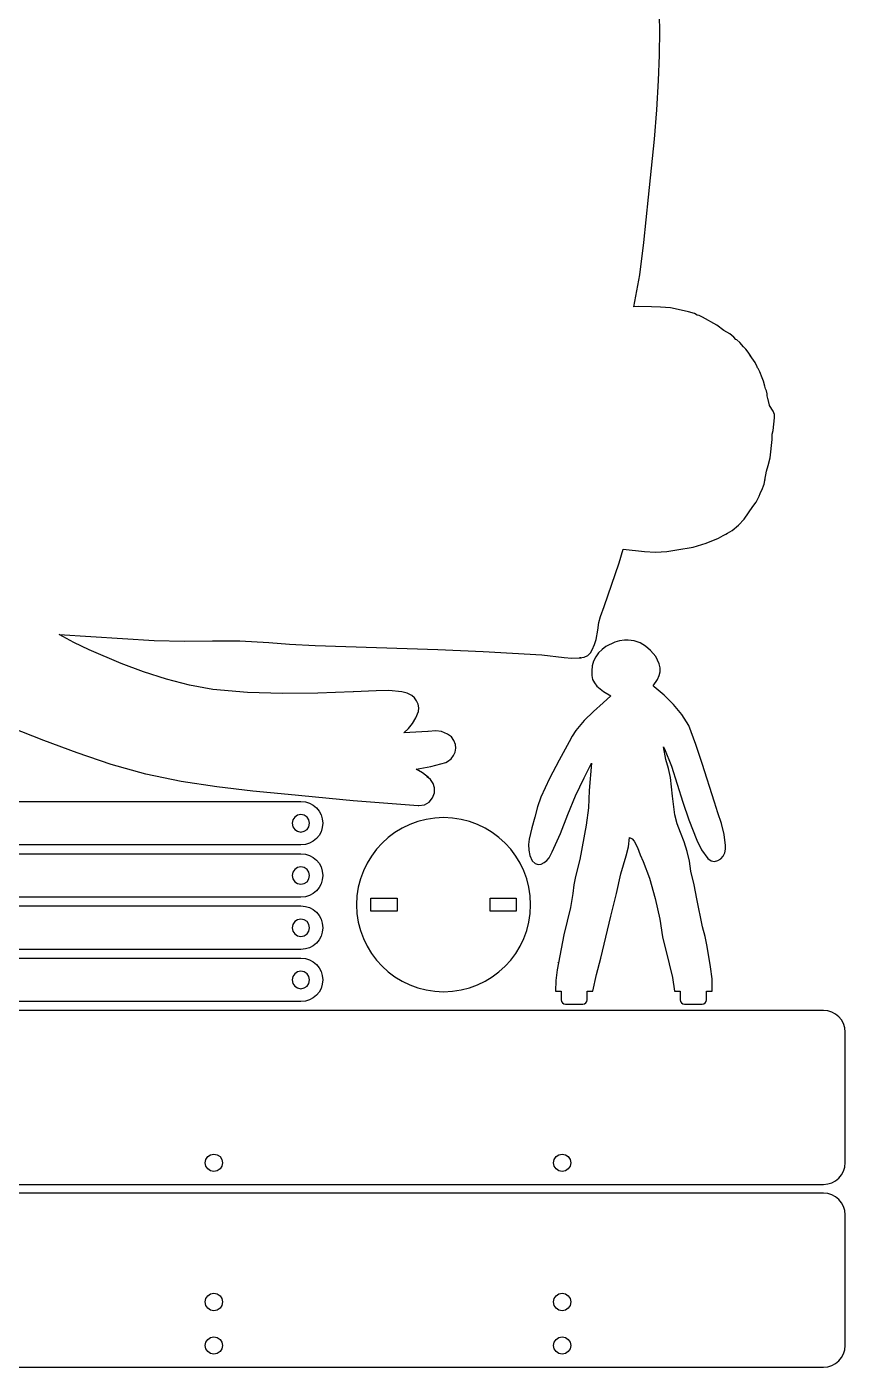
# Model space of a CAD drawing. Extents: x -2300 to 2026, y -6513 to 1502.
# Drawn here: x -1607.7 to -1419.7, y -3145.1 to -2837.1 of the extents above; entities that cross this region are included whole.
import ezdxf

# ---------------------------------------------------------------- set-up
doc = ezdxf.new("R2010")
doc.units = 0

msp = doc.modelspace()

# ---------------------------------------------------------------- linework, layer by layer
at = {"layer": 'Layer 1'}
for p, q in [((-1462.31065, -2837.800124), (-1462.408347, -2831.977046)), ((-1462.369579, -2843.622764), (-1462.31065, -2837.800124)), ((-1462.57977, -2849.4415), (-1462.369579, -2843.622764)), ((-1462.983234, -2856.175347), (-1462.57977, -2849.4415)), ((-1463.524371, -2862.889), (-1462.983234, -2856.175347)), ((-1464.87, -2876.26), (-1463.524371, -2862.889)), ((-1465.93, -2886.66), (-1464.87019, -2876.2704)), ((-1464.87019, -2876.2704), (-1464.87, -2876.26)), ((-1466.887493, -2894.097015), (-1465.930715, -2886.661925)), ((-1465.930715, -2886.661925), (-1465.93, -2886.66)), ((-1468.247635, -2901.463525), (-1466.887493, -2894.097015)), ((-1467.225285, -2901.400025), (-1468.247635, -2901.463525)), ((-1464.179875, -2901.476649), (-1467.225285, -2901.400025)), ((-1462.12468, -2901.495831), (-1464.179875, -2901.476649)), ((-1459.845205, -2901.689797), (-1462.12468, -2901.495831)), ((-1456.682665, -2902.357392), (-1459.845205, -2901.689797)), ((-1455.669999, -2902.566041), (-1456.682665, -2902.357392)), ((-1454.311415, -2903.022023), (-1455.669999, -2902.566041)), ((-1453.724084, -2903.348624), (-1454.311415, -2903.022023)), ((-1453.256281, -2903.47647), (-1453.724084, -2903.348624)), ((-1452.478959, -2903.847944), (-1453.256281, -2903.47647)), ((-1449.164569, -2905.698754), (-1452.478959, -2903.847944)), ((-1447.578679, -2906.905464), (-1449.164569, -2905.698754)), ((-1446.239889, -2907.656455), (-1447.578679, -2906.905464)), ((-1445.297761, -2908.424806), (-1446.239889, -2907.656455)), ((-1444.855279, -2908.934075), (-1445.297761, -2908.424806)), ((-1444.600569, -2909.053031), (-1444.855279, -2908.934075)), ((-1443.908074, -2909.671731), (-1444.600569, -2909.053031)), ((-1443.093372, -2910.661693), (-1443.908074, -2909.671731)), ((-1442.563022, -2911.195515), (-1443.093372, -2910.661693)), ((-1442.039149, -2911.887028), (-1442.563022, -2911.195515)), ((-1441.829748, -2912.134254), (-1442.039149, -2911.887028)), ((-1441.378183, -2912.801715), (-1441.829748, -2912.134254)), ((-1440.388899, -2914.232282), (-1441.563409, -2912.614312)), ((-1441.563409, -2912.614312), (-1441.378183, -2912.801715)), ((-1439.920609, -2915.224572), (-1440.388899, -2914.232282)), ((-1439.841128, -2915.471375), (-1439.920609, -2915.224572)), ((-1439.72918, -2915.596707), (-1439.841128, -2915.471375)), ((-1439.307179, -2916.374342), (-1439.72918, -2915.596707)), ((-1438.79264, -2917.803932), (-1439.307179, -2916.374342)), ((-1438.477427, -2918.549843), (-1438.79264, -2917.803932)), ((-1438.208781, -2919.719083), (-1438.477427, -2918.549843)), ((-1438.038475, -2920.321696), (-1438.208781, -2919.719083)), ((-1437.814913, -2920.745028), (-1438.038475, -2920.321696)), ((-1437.642204, -2921.455217), (-1437.814913, -2920.745028)), ((-1437.632499, -2921.937128), (-1437.642204, -2921.455217)), ((-1437.448053, -2922.554558), (-1437.632499, -2921.937128)), ((-1437.572507, -2922.296142), (-1437.57293, -2922.2972)), ((-1437.57293, -2922.2972), (-1437.563617, -2922.314133)), ((-1437.560865, -2922.326833), (-1437.572507, -2922.296142)), ((-1437.563617, -2922.314133), (-1437.560865, -2922.326833)), ((-1437.452075, -2922.625254), (-1437.448053, -2922.554558)), ((-1437.409721, -2922.734685), (-1437.452075, -2922.625254)), ((-1437.391941, -2922.803053), (-1437.409721, -2922.734685)), ((-1437.374373, -2922.876501), (-1437.391941, -2922.803053)), ((-1437.339151, -2923.029112), (-1437.374373, -2922.876501)), ((-1437.248325, -2923.438686), (-1437.339151, -2923.029112)), ((-1437.158537, -2923.847625), (-1437.248325, -2923.438686)), ((-1437.126279, -2923.997908), (-1437.158537, -2923.847625)), ((-1437.113367, -2924.065006), (-1437.126279, -2923.997908)), ((-1437.102572, -2924.121098), (-1437.113367, -2924.065006)), ((-1437.098974, -2924.142264), (-1437.102572, -2924.121098)), ((-1436.290135, -2925.440414), (-1437.098974, -2924.142264)), ((-1435.986429, -2926.179605), (-1436.290135, -2925.440414)), ((-1436.268693, -2929.869314), (-1435.942262, -2926.977534)), ((-1435.942262, -2926.977534), (-1435.986429, -2926.179605)), ((-1436.954173, -2936.184586), (-1436.494223, -2931.943856)), ((-1436.494223, -2931.943856), (-1436.453329, -2930.685286)), ((-1436.453329, -2930.685286), (-1436.268693, -2929.869314)), ((-1437.784221, -2939.192996), (-1437.379039, -2937.906835)), ((-1437.379039, -2937.906835), (-1436.954173, -2936.184586)), ((-1438.3365, -2942.214106), (-1438.166625, -2941.373634)), ((-1438.202854, -2941.313256), (-1437.784221, -2939.192996)), ((-1438.172524, -2941.242679), (-1438.202854, -2941.313256)), ((-1438.166625, -2941.373634), (-1438.172524, -2941.242679)), ((-1439.462648, -2944.95306), (-1439.222584, -2944.342113)), ((-1439.222584, -2944.342113), (-1439.220629, -2944.264722)), ((-1439.220629, -2944.264722), (-1438.88662, -2943.614696)), ((-1438.88662, -2943.614696), (-1438.3365, -2942.214106)), ((-1442.947334, -2950.222227), (-1440.896518, -2947.37283)), ((-1440.896518, -2947.37283), (-1440.197689, -2946.312252)), ((-1440.197689, -2946.312252), (-1439.462648, -2944.95306)), ((-1444.203046, -2951.588941), (-1442.947334, -2950.222227)), ((-1447.751385, -2954.018297), (-1447.162297, -2953.685135)), ((-1447.162297, -2953.685135), (-1446.735938, -2953.490191)), ((-1446.735938, -2953.490191), (-1445.687828, -2952.8535)), ((-1445.687828, -2952.8535), (-1444.203046, -2951.588941)), ((-1458.422295, -2957.303773), (-1454.668415, -2956.681898)), ((-1454.668415, -2956.681898), (-1451.684489, -2955.798774)), ((-1451.684489, -2955.798774), (-1448.847075, -2954.619428)), ((-1448.847075, -2954.619428), (-1447.751385, -2954.018297)), ((-1471.635368, -2960.27641), (-1470.723405, -2957.10396)), ((-1470.723405, -2957.10396), (-1465.804267, -2957.704748)), ((-1465.804267, -2957.704748), (-1463.272215, -2957.802468)), ((-1463.272215, -2957.802468), (-1460.690505, -2957.699588)), ((-1460.690505, -2957.699588), (-1458.422295, -2957.303773)), ((-1475.056273, -2970.28229), (-1471.639813, -2960.28911)), ((-1471.639813, -2960.28911), (-1471.635368, -2960.27641)), ((-1475.921479, -2972.63369), (-1475.056273, -2970.28229)), ((-1476.529129, -2975.733114), (-1476.27699, -2974.029785)), ((-1476.27699, -2974.029785), (-1475.924442, -2972.637924)), ((-1475.924442, -2972.637924), (-1475.921479, -2972.63369)), ((-1596.876095, -2978.608701), (-1600.279733, -2976.77769)), ((-1600.279733, -2976.77769), (-1578.441133, -2978.11415)), ((-1578.441133, -2978.11415), (-1578.418379, -2978.116267)), ((-1578.418379, -2978.116267), (-1571.455908, -2978.304227)), ((-1571.455908, -2978.304227), (-1565.03901, -2978.225011)), ((-1565.03901, -2978.225011), (-1558.732672, -2978.216517)), ((-1558.732672, -2978.216517), (-1552.101879, -2978.616645)), ((-1477.276524, -2979.071591), (-1476.919215, -2977.906479)), ((-1476.919215, -2977.906479), (-1476.529129, -2975.733114)), ((-1472.641148, -2978.476935), (-1474.659, -2979.498882)), ((-1471.539702, -2978.172234), (-1472.641148, -2978.476935)), ((-1470.429388, -2978.025292), (-1471.539702, -2978.172234)), ((-1469.6, -2978.02), (-1470.429388, -2978.025292)), ((-1469.599242, -2978.019794), (-1469.6, -2978.02)), ((-1468.17776, -2978.22011), (-1469.599242, -2978.019794)), ((-1466.824832, -2978.688267), (-1468.17776, -2978.22011)), ((-1593.351916, -2980.293645), (-1596.876095, -2978.608701)), ((-1586.044733, -2983.37955), (-1593.351916, -2980.293645)), ((-1552.101879, -2978.616645), (-1547.38572, -2978.986545)), ((-1547.38572, -2978.986545), (-1541.415968, -2979.289372)), ((-1541.415968, -2979.289372), (-1527.359579, -2979.765565)), ((-1527.359579, -2979.765565), (-1513.30021, -2980.179928)), ((-1513.30021, -2980.179928), (-1502.855279, -2980.635089)), ((-1502.855279, -2980.635089), (-1489.396179, -2981.426297)), ((-1489.396179, -2981.426297), (-1484.281329, -2982.069127)), ((-1479.634863, -2981.976546), (-1478.809792, -2981.549408)), ((-1478.809792, -2981.549408), (-1478.196292, -2980.938795)), ((-1478.196292, -2980.938795), (-1477.799439, -2980.256844)), ((-1477.799439, -2980.256844), (-1477.276524, -2979.071591)), ((-1476.353734, -2980.985745), (-1477.010231, -2981.884815)), ((-1475.560697, -2980.18794), (-1476.353734, -2980.985745)), ((-1474.659, -2979.498882), (-1475.560697, -2980.18794)), ((-1465.576371, -2979.422129), (-1466.824832, -2978.688267)), ((-1464.468292, -2980.419564), (-1465.576371, -2979.422129)), ((-1463.208074, -2981.797119), (-1464.468292, -2980.419564)), ((-1586.039442, -2983.381667), (-1586.044733, -2983.37955)), ((-1586.033515, -2983.383784), (-1586.039442, -2983.381667)), ((-1580.844882, -2985.333406), (-1586.033515, -2983.383784)), ((-1484.281329, -2982.069127), (-1482.48688, -2982.162975)), ((-1482.48688, -2982.162975), (-1480.666429, -2982.108074)), ((-1480.664, -2982.103), (-1480.718187, -2982.10935)), ((-1480.718187, -2982.10935), (-1480.362419, -2982.107233)), ((-1480.666429, -2982.108074), (-1479.634863, -2981.976546)), ((-1480.362419, -2982.107233), (-1480.664001, -2982.103)), ((-1480.664001, -2982.103), (-1480.664, -2982.103)), ((-1477.802078, -2983.956821), (-1477.881668, -2985.114795)), ((-1477.502305, -2982.877667), (-1477.802078, -2983.956821)), ((-1477.010231, -2981.884815), (-1477.502305, -2982.877667)), ((-1462.420155, -2983.484234), (-1463.208074, -2981.797119)), ((-1462.249049, -2984.388438), (-1462.420155, -2983.484234)), ((-1462.250905, -2985.303507), (-1462.249049, -2984.388438)), ((-1575.607302, -2987.044229), (-1580.844882, -2985.333406)), ((-1570.315254, -2988.423742), (-1575.607302, -2987.044229)), ((-1477.881668, -2985.114795), (-1477.922681, -2986.147583)), ((-1477.922681, -2986.147583), (-1477.71991, -2987.065408)), ((-1477.71991, -2987.065408), (-1477.312353, -2987.880603)), ((-1463.853852, -2988.557084), (-1462.846692, -2987.077534)), ((-1462.846692, -2987.077534), (-1462.444021, -2986.207264)), ((-1462.444021, -2986.207264), (-1462.250905, -2985.303507)), ((-1564.963215, -2989.379434), (-1570.315254, -2988.423742)), ((-1556.983062, -2990.045133), (-1564.963215, -2989.379434)), ((-1548.93314, -2990.27195), (-1556.983062, -2990.045133)), ((-1540.829181, -2990.198135), (-1548.93314, -2990.27195)), ((-1532.686915, -2989.961939), (-1540.829181, -2990.198135)), ((-1532.61698, -2989.959822), (-1532.686915, -2989.961939)), ((-1527.409259, -2989.681111), (-1532.61698, -2989.959822)), ((-1524.563706, -2989.640914), (-1527.409259, -2989.681111)), ((-1521.57198, -2989.922781), (-1524.563706, -2989.640914)), ((-1520.340073, -2990.195221), (-1521.57198, -2989.922781)), ((-1519.22733, -2990.79802), (-1520.340073, -2990.195221)), ((-1518.652531, -2991.313707), (-1519.22733, -2990.79802)), ((-1477.312353, -2987.880603), (-1476.739008, -2988.605503)), ((-1476.739008, -2988.605503), (-1475.250948, -2989.833755)), ((-1475.250948, -2989.833755), (-1473.567718, -2990.848835)), ((-1463.629565, -2988.763194), (-1463.853852, -2988.557084)), ((-1461.326832, -2990.715805), (-1463.629565, -2988.763194)), ((-1459.155785, -2992.821337), (-1461.326832, -2990.715805)), ((-1518.161086, -2991.964591), (-1518.652531, -2991.313707)), ((-1517.804058, -2992.733226), (-1518.161086, -2991.964591)), ((-1517.63251, -2993.60217), (-1517.804058, -2992.733226)), ((-1517.741751, -2994.465979), (-1517.63251, -2993.60217)), ((-1475.267878, -2992.461995), (-1477.517354, -2994.448054)), ((-1473.567718, -2990.848835), (-1475.267878, -2992.461995)), ((-1457.212708, -2995.126447), (-1459.155785, -2992.821337)), ((-1519.101326, -2997.167925), (-1518.32884, -2995.878139)), ((-1518.32884, -2995.878139), (-1517.741751, -2994.465979)), ((-1479.669808, -2996.543056), (-1481.57867, -2998.840462)), ((-1477.517354, -2994.448054), (-1479.669808, -2996.543056)), ((-1455.593885, -2997.677794), (-1457.212708, -2995.126447)), ((-1611.461448, -2998.051851), (-1603.870776, -3001.026405)), ((-1521.080041, -2999.378539), (-1520.028598, -2998.334878)), ((-1515.574141, -2999.037122), (-1521.080041, -2999.378539)), ((-1520.028598, -2998.334878), (-1519.101326, -2997.167925)), ((-1515.509795, -2999.035005), (-1515.574141, -2999.037122)), ((-1513.758792, -2998.910547), (-1515.509795, -2999.035005)), ((-1512.472872, -2999.064356), (-1513.758792, -2998.910547)), ((-1511.034455, -2999.628093), (-1512.472872, -2999.064356)), ((-1510.16796, -3000.275972), (-1511.034455, -2999.628093)), ((-1481.57867, -2998.840462), (-1482.39595, -3000.094274)), ((-1454.000162, -3002.02724), (-1455.593885, -2997.677794)), ((-1603.870776, -3001.026405), (-1596.187948, -3003.89182)), ((-1509.577556, -3001.098752), (-1510.16796, -3000.275972)), ((-1509.249164, -3002.003445), (-1509.577556, -3001.098752)), ((-1509.303928, -3003.76092), (-1509.168705, -3002.897063)), ((-1509.168705, -3002.897063), (-1509.249164, -3002.003445)), ((-1483.097368, -3001.433735), (-1485.401214, -3005.599737)), ((-1482.39595, -3000.094274), (-1483.097368, -3001.433735)), ((-1460.926906, -3005.44383), (-1461.470016, -3002.5604)), ((-1461.470016, -3002.5604), (-1461.225065, -3003.014954)), ((-1461.225065, -3003.014954), (-1459.621911, -3007.017173)), ((-1452.538099, -3006.426774), (-1454.000162, -3002.02724)), ((-1596.187948, -3003.89182), (-1588.374395, -3006.517526)), ((-1514.871911, -3007.078845), (-1511.477729, -3006.150791)), ((-1511.477729, -3006.150791), (-1511.037485, -3005.956693)), ((-1511.037485, -3005.956693), (-1510.216395, -3005.339174)), ((-1510.216395, -3005.339174), (-1509.64585, -3004.591103)), ((-1509.64585, -3004.591103), (-1509.303928, -3003.76092)), ((-1485.401214, -3005.599737), (-1487.639184, -3009.808278)), ((-1460.280958, -3007.506489), (-1460.926906, -3005.44383)), ((-1588.374395, -3006.517526), (-1580.391548, -3008.772951)), ((-1580.391548, -3008.772951), (-1580.371228, -3008.777185)), ((-1580.371228, -3008.777185), (-1572.203326, -3010.467697)), ((-1518.259209, -3007.726861), (-1514.871911, -3007.078845)), ((-1516.791285, -3008.570139), (-1518.259209, -3007.726861)), ((-1515.417829, -3009.647731), (-1516.791285, -3008.570139)), ((-1479.649, -3009.678145), (-1477.95659, -3006.291745)), ((-1477.95659, -3006.291745), (-1478.534836, -3012.597285)), ((-1459.863918, -3009.612572), (-1460.280958, -3007.506489)), ((-1459.621911, -3007.017173), (-1458.28199, -3011.118013)), ((-1449.735325, -3015.267494), (-1452.538099, -3006.426774)), ((-1572.203326, -3010.467697), (-1563.99949, -3011.705375)), ((-1563.99949, -3011.705375), (-1555.796798, -3012.65254)), ((-1514.940267, -3010.06963), (-1515.791991, -3009.35923)), ((-1515.791991, -3009.35923), (-1515.417829, -3009.647731)), ((-1514.340688, -3010.967175), (-1514.940267, -3010.06963)), ((-1514.037201, -3012.00827), (-1514.340688, -3010.967175)), ((-1514.073751, -3013.14932), (-1514.037201, -3012.00827)), ((-1487.639184, -3009.808278), (-1489.584679, -3014.143373)), ((-1481.67431, -3013.84568), (-1479.649, -3009.678145)), ((-1459.387228, -3013.891901), (-1459.863918, -3009.612572)), ((-1458.28199, -3011.118013), (-1457.005429, -3015.243548)), ((-2264.72, -3015.12005), (-1544.72, -3015.12)), ((-1555.796798, -3012.65254), (-1547.632328, -3013.471515)), ((-1547.632328, -3013.471515), (-1547.62, -3013.47)), ((-1547.62, -3013.47), (-1532.729032, -3014.866678)), ((-1544.72, -3015.12), (-1543.70985, -3015.221217)), ((-1543.70985, -3015.221217), (-1542.770113, -3015.511671)), ((-1532.729032, -3014.866678), (-1517.768, -3016.07095)), ((-1516.342606, -3015.87796), (-1515.256763, -3015.2595)), ((-1515.256763, -3015.2595), (-1514.479122, -3014.317945)), ((-1514.479122, -3014.317945), (-1514.073751, -3013.14932)), ((-1489.584679, -3014.143373), (-1490.376936, -3016.384632)), ((-1483.394743, -3018.147788), (-1481.67431, -3013.84568)), ((-1478.534836, -3012.597285), (-1478.687083, -3016.593092)), ((-1458.838183, -3018.155595), (-1459.387228, -3013.891901)), ((-1457.005429, -3015.243548), (-1455.592355, -3019.319854)), ((-1448.983032, -3017.737076), (-1449.735325, -3015.267494)), ((-1545.499806, -3018.295175), (-1546.135459, -3018.723802)), ((-1544.7215, -3018.13799), (-1545.499806, -3018.295175)), ((-1543.942987, -3018.295057), (-1544.7215, -3018.13799)), ((-1543.307168, -3018.723645), (-1543.942987, -3018.295057)), ((-1542.770113, -3015.511671), (-1541.9206, -3015.971566)), ((-1541.9206, -3015.971566), (-1541.181121, -3016.581104)), ((-1541.181121, -3016.581104), (-1540.571487, -3017.320489)), ((-1540.571487, -3017.320489), (-1540.111506, -3018.169924)), ((-1540.111506, -3018.169924), (-1539.820991, -3019.109613)), ((-1517.768, -3016.07095), (-1517.672581, -3016.0773)), ((-1517.672581, -3016.0773), (-1516.342606, -3015.87796)), ((-1490.376936, -3016.384632), (-1491.011098, -3018.689035)), ((-1485.077724, -3022.466125), (-1483.394743, -3018.147788)), ((-1478.687083, -3016.593092), (-1479.17179, -3020.562555)), ((-1458.330697, -3020.242133), (-1458.838183, -3018.155595)), ((-1448.154563, -3020.196313), (-1448.983032, -3017.737076)), ((-1546.564102, -3019.359478), (-1546.72138, -3020.13781)), ((-1546.72138, -3020.13781), (-1546.564227, -3020.916322)), ((-1546.564227, -3020.916322), (-1546.135648, -3021.552001)), ((-1546.135459, -3018.723802), (-1546.564102, -3019.359478)), ((-1546.135648, -3021.552001), (-1545.499965, -3021.980592)), ((-1543.942837, -3021.980711), (-1543.306945, -3021.55216)), ((-1542.878417, -3019.35936), (-1543.307168, -3018.723645)), ((-1543.306945, -3021.55216), (-1542.878232, -3020.916442)), ((-1542.72111, -3020.13781), (-1542.878417, -3019.35936)), ((-1542.878232, -3020.916442), (-1542.72111, -3020.13781)), ((-1539.820991, -3021.129925), (-1540.111506, -3022.069663)), ((-1539.820991, -3019.109613), (-1539.71975, -3020.11976)), ((-1539.71975, -3020.11976), (-1539.820991, -3021.129925)), ((-1521.49305, -3021.253926), (-1523.142029, -3022.255712)), ((-1519.74479, -3020.411736), (-1521.49305, -3021.253926)), ((-1517.907302, -3019.739196), (-1519.74479, -3020.411736)), ((-1515.99064, -3019.246358), (-1517.907302, -3019.739196)), ((-1514.004855, -3018.943275), (-1515.99064, -3019.246358)), ((-1511.96, -3018.84), (-1514.004855, -3018.943275)), ((-1509.915145, -3018.943275), (-1511.96, -3018.84)), ((-1511.96, -3018.84), (-1511.96, -3018.84)), ((-1507.92936, -3019.246358), (-1509.915145, -3018.943275)), ((-1506.012698, -3019.739196), (-1507.92936, -3019.246358)), ((-1504.17521, -3020.411736), (-1506.012698, -3019.739196)), ((-1502.42695, -3021.253926), (-1504.17521, -3020.411736)), ((-1500.777971, -3022.255712), (-1502.42695, -3021.253926)), ((-1491.722595, -3021.17338), (-1492.29886, -3023.745283)), ((-1491.011098, -3018.689035), (-1491.722595, -3021.17338)), ((-1479.17179, -3020.562555), (-1480.630336, -3028.446885)), ((-1457.558126, -3022.27743), (-1458.330697, -3020.242133)), ((-1455.592355, -3019.319854), (-1453.818286, -3023.996523)), ((-1447.481112, -3022.685563), (-1448.154563, -3020.196313)), ((-1545.499965, -3021.980592), (-1544.7215, -3022.13784)), ((-1544.7215, -3022.13784), (-1543.942837, -3021.980711)), ((-1544.7215, -3022.13784), (-1544.7215, -3022.13784)), ((-1541.9206, -3024.268248), (-1542.770113, -3024.728211)), ((-1541.181121, -3023.658631), (-1541.9206, -3024.268248)), ((-1540.571487, -3022.919167), (-1541.181121, -3023.658631)), ((-1540.111506, -3022.069663), (-1540.571487, -3022.919167)), ((-1526.101936, -3024.697864), (-1527.392757, -3026.118125)), ((-1524.681675, -3023.407043), (-1526.101936, -3024.697864)), ((-1523.142029, -3022.255712), (-1524.681675, -3023.407043)), ((-1499.238325, -3023.407043), (-1500.777971, -3022.255712)), ((-1497.818064, -3024.697864), (-1499.238325, -3023.407043)), ((-1496.527243, -3026.118125), (-1497.818064, -3024.697864)), ((-1492.29886, -3023.745283), (-1492.42638, -3025.035622)), ((-1486.99068, -3026.682345), (-1485.077724, -3022.466125)), ((-1469.488592, -3025.532908), (-1469.27536, -3023.38338)), ((-1469.27536, -3023.38338), (-1468.655132, -3023.697613)), ((-1468.655132, -3023.697613), (-1468.152223, -3024.227052)), ((-1468.152223, -3024.227052), (-1467.391393, -3025.715347)), ((-1456.666024, -3024.407225), (-1457.558126, -3022.27743)), ((-1455.979829, -3026.594961), (-1456.666024, -3024.407225)), ((-1453.818286, -3023.996523), (-1452.741598, -3026.24128)), ((-1447.193875, -3025.245184), (-1447.481112, -3022.685563)), ((-1544.72, -3025.11995), (-2264.72, -3025.12)), ((-2264.72, -3027.12026), (-1544.72, -3027.12)), ((-1543.70985, -3025.018714), (-1544.72, -3025.11995)), ((-1544.72, -3027.12), (-1543.70985, -3027.221217)), ((-1542.770113, -3024.728211), (-1543.70985, -3025.018714)), ((-1543.70985, -3027.221217), (-1542.770113, -3027.511668)), ((-1542.770113, -3027.511668), (-1541.9206, -3027.971555)), ((-1528.544088, -3027.657771), (-1529.545874, -3029.30675)), ((-1527.392757, -3026.118125), (-1528.544088, -3027.657771)), ((-1495.375912, -3027.657771), (-1496.527243, -3026.118125)), ((-1494.374126, -3029.30675), (-1495.375912, -3027.657771)), ((-1492.42638, -3025.035622), (-1492.388214, -3026.313712)), ((-1492.388214, -3026.313712), (-1492.1404, -3027.568176)), ((-1492.1404, -3027.568176), (-1491.63898, -3028.787635)), ((-1487.736414, -3028.065855), (-1486.99068, -3026.682345)), ((-1471.28143, -3031.77516), (-1469.998986, -3027.628384)), ((-1469.998986, -3027.628384), (-1469.488592, -3025.532908)), ((-1467.391393, -3025.715347), (-1466.778923, -3027.415871)), ((-1466.778923, -3027.415871), (-1466.10087, -3028.89623)), ((-1455.490697, -3028.830025), (-1455.979829, -3026.594961)), ((-1452.741598, -3026.24128), (-1451.284595, -3028.251114)), ((-1448.315719, -3028.295365), (-1447.781178, -3027.684466)), ((-1447.781178, -3027.684466), (-1447.394445, -3026.935548)), ((-1447.394445, -3026.935548), (-1447.187888, -3026.103993)), ((-1447.187888, -3026.103993), (-1447.193875, -3025.245184)), ((-1546.135459, -3030.723828), (-1546.564102, -3031.359567)), ((-1545.499806, -3030.295178), (-1546.135459, -3030.723828)), ((-1544.7215, -3030.13799), (-1545.499806, -3030.295178)), ((-1543.942987, -3030.29506), (-1544.7215, -3030.13799)), ((-1543.307168, -3030.723671), (-1543.942987, -3030.29506)), ((-1542.878417, -3031.359449), (-1543.307168, -3030.723671)), ((-1541.9206, -3027.971555), (-1541.181121, -3028.581077)), ((-1541.181121, -3028.581077), (-1540.571487, -3029.320438)), ((-1540.571487, -3029.320438), (-1540.111506, -3030.169836)), ((-1540.111506, -3030.169836), (-1539.820991, -3031.109473)), ((-1529.545874, -3029.30675), (-1530.388064, -3031.05501)), ((-1493.531936, -3031.05501), (-1494.374126, -3029.30675)), ((-1491.63898, -3028.787635), (-1490.952218, -3029.352213)), ((-1490.952218, -3029.352213), (-1490.248643, -3029.567935)), ((-1490.248643, -3029.567935), (-1489.551766, -3029.490981)), ((-1489.551766, -3029.490981), (-1488.885095, -3029.17753)), ((-1488.885095, -3029.17753), (-1488.272141, -3028.683762)), ((-1488.272141, -3028.683762), (-1487.736414, -3028.065855)), ((-1480.630336, -3028.446885), (-1481.625062, -3032.326103)), ((-1466.10087, -3028.89623), (-1464.698479, -3032.733051)), ((-1455.189786, -3031.1018), (-1455.490697, -3028.830025)), ((-1451.284595, -3028.251114), (-1450.482505, -3028.746118)), ((-1450.482505, -3028.746118), (-1449.698751, -3028.881573)), ((-1449.698751, -3028.881573), (-1448.965699, -3028.712861)), ((-1448.965699, -3028.712861), (-1448.315719, -3028.295365)), ((-1546.564102, -3031.359567), (-1546.72138, -3032.13802)), ((-1546.72138, -3032.13802), (-1546.564227, -3032.916411)), ((-1546.564227, -3032.916411), (-1546.135648, -3033.552027)), ((-1546.135648, -3033.552027), (-1545.499965, -3033.980596)), ((-1543.942837, -3033.980714), (-1543.306945, -3033.552186)), ((-1543.306945, -3033.552186), (-1542.878232, -3032.91653)), ((-1542.72111, -3032.13802), (-1542.878417, -3031.359449)), ((-1542.878232, -3032.91653), (-1542.72111, -3032.13802)), ((-1539.820991, -3033.129715), (-1540.111506, -3034.069453)), ((-1539.820991, -3031.109473), (-1539.71975, -3032.11955)), ((-1539.71975, -3032.11955), (-1539.820991, -3033.129715)), ((-1531.060604, -3032.892498), (-1531.553442, -3034.80916)), ((-1530.388064, -3031.05501), (-1531.060604, -3032.892498)), ((-1492.859396, -3032.892498), (-1493.531936, -3031.05501)), ((-1492.366558, -3034.80916), (-1492.859396, -3032.892498)), ((-1481.625062, -3032.326103), (-1482.019615, -3034.27912)), ((-1472.25994, -3036.265902), (-1471.28143, -3031.77516)), ((-1464.698479, -3032.733051), (-1463.378351, -3037.408471)), ((-1454.42136, -3034.292923), (-1455.189786, -3031.1018)), ((-1545.499965, -3033.980596), (-1544.7215, -3034.13784)), ((-1544.7215, -3034.13784), (-1543.942837, -3033.980714)), ((-1544.7215, -3034.13784), (-1544.7215, -3034.13784)), ((-1543.70985, -3037.018504), (-1544.72, -3037.11974)), ((-1542.770113, -3036.728001), (-1543.70985, -3037.018504)), ((-1541.9206, -3036.268038), (-1542.770113, -3036.728001)), ((-1541.181121, -3035.658421), (-1541.9206, -3036.268038)), ((-1540.571487, -3034.918957), (-1541.181121, -3035.658421)), ((-1540.111506, -3034.069453), (-1540.571487, -3034.918957)), ((-1531.856525, -3036.794945), (-1531.9598, -3038.8398)), ((-1531.553442, -3034.80916), (-1531.856525, -3036.794945)), ((-1492.063475, -3036.794945), (-1492.366558, -3034.80916)), ((-1491.9602, -3038.8398), (-1492.063475, -3036.794945)), ((-1482.237996, -3036.259495), (-1482.818898, -3039.455785)), ((-1482.019615, -3034.27912), (-1482.237996, -3036.259495)), ((-1473.533591, -3041.459987), (-1472.25994, -3036.265902)), ((-1453.77724, -3037.508696), (-1454.42136, -3034.292923)), ((-1544.72, -3037.11974), (-2264.72, -3037.12)), ((-2264.72, -3039.12026), (-1544.72, -3039.12)), ((-1544.72, -3039.12), (-1543.70985, -3039.221217)), ((-1543.70985, -3039.221217), (-1542.770113, -3039.511668)), ((-1542.770113, -3039.511668), (-1541.9206, -3039.971555)), ((-1541.9206, -3039.971555), (-1541.181121, -3040.581077)), ((-1531.9598, -3038.8398), (-1531.856525, -3040.884655)), ((-1528.65, -3040.34), (-1528.6484, -3037.3402)), ((-1528.6484, -3037.3402), (-1522.65, -3037.34)), ((-1522.65, -3037.34), (-1522.65, -3040.34)), ((-1501.2713, -3037.3402), (-1495.27, -3037.34)), ((-1501.27, -3040.34), (-1501.2713, -3037.3402)), ((-1495.27, -3037.34), (-1495.27, -3040.34)), ((-1492.063475, -3040.884655), (-1491.9602, -3038.8398)), ((-1482.818898, -3039.455785), (-1483.588453, -3042.618712)), ((-1463.378351, -3037.408471), (-1462.32149, -3042.153245)), ((-1452.486596, -3043.9378), (-1453.77724, -3037.508696)), ((-1546.135459, -3042.723828), (-1546.564102, -3043.359567)), ((-1545.499806, -3042.295178), (-1546.135459, -3042.723828)), ((-1544.7215, -3042.13799), (-1545.499806, -3042.295178)), ((-1543.942987, -3042.29506), (-1544.7215, -3042.13799)), ((-1543.307168, -3042.723671), (-1543.942987, -3042.29506)), ((-1542.878417, -3043.359449), (-1543.307168, -3042.723671)), ((-1541.181121, -3040.581077), (-1540.571487, -3041.320438)), ((-1540.571487, -3041.320438), (-1540.111506, -3042.169836)), ((-1540.111506, -3042.169836), (-1539.820991, -3043.109473)), ((-1539.820991, -3043.109473), (-1539.71975, -3044.11955)), ((-1531.856525, -3040.884655), (-1531.553442, -3042.87044)), ((-1531.553442, -3042.87044), (-1531.060604, -3044.787102)), ((-1522.65, -3040.34), (-1528.65, -3040.34)), ((-1495.27, -3040.34), (-1501.27, -3040.34)), ((-1492.859396, -3044.787102), (-1492.366558, -3042.87044)), ((-1492.366558, -3042.87044), (-1492.063475, -3040.884655)), ((-1483.588453, -3042.618712), (-1484.358702, -3045.78258)), ((-1475.87237, -3051.12176), (-1473.533591, -3041.459987)), ((-1462.32149, -3042.153245), (-1461.7089, -3046.19813)), ((-1546.564102, -3043.359567), (-1546.72138, -3044.13802)), ((-1546.72138, -3044.13802), (-1546.564227, -3044.916411)), ((-1546.564227, -3044.916411), (-1546.135648, -3045.552027)), ((-1546.135648, -3045.552027), (-1545.499965, -3045.980596)), ((-1545.499965, -3045.980596), (-1544.7215, -3046.13784)), ((-1544.7215, -3046.13784), (-1543.942837, -3045.980714)), ((-1544.7215, -3046.13784), (-1544.7215, -3046.13784)), ((-1543.942837, -3045.980714), (-1543.306945, -3045.552186)), ((-1543.306945, -3045.552186), (-1542.878232, -3044.91653)), ((-1542.72111, -3044.13802), (-1542.878417, -3043.359449)), ((-1542.878232, -3044.91653), (-1542.72111, -3044.13802)), ((-1540.111506, -3046.069453), (-1540.571487, -3046.918957)), ((-1539.820991, -3045.129715), (-1540.111506, -3046.069453)), ((-1539.71975, -3044.11955), (-1539.820991, -3045.129715)), ((-1531.060604, -3044.787102), (-1530.388064, -3046.62459)), ((-1493.531936, -3046.62459), (-1492.859396, -3044.787102)), ((-1484.358702, -3045.78258), (-1484.941686, -3048.981695)), ((-1461.7089, -3046.19813), (-1460.12299, -3052.422614)), ((-1451.857795, -3046.167727), (-1452.486596, -3043.9378)), ((-1451.45242, -3048.465444), (-1451.857795, -3046.167727)), ((-1544.72, -3049.11974), (-2264.72, -3049.12)), ((-1543.70985, -3049.018504), (-1544.72, -3049.11974)), ((-1542.770113, -3048.728001), (-1543.70985, -3049.018504)), ((-1541.9206, -3048.268038), (-1542.770113, -3048.728001)), ((-1541.181121, -3047.658421), (-1541.9206, -3048.268038)), ((-1540.571487, -3046.918957), (-1541.181121, -3047.658421)), ((-1530.388064, -3046.62459), (-1529.545874, -3048.37285)), ((-1529.545874, -3048.37285), (-1528.544088, -3050.021829)), ((-1495.375912, -3050.021829), (-1494.374126, -3048.37285)), ((-1494.374126, -3048.37285), (-1493.531936, -3046.62459)), ((-1484.941686, -3048.981695), (-1485.873207, -3053.823435)), ((-1450.689786, -3053.08179), (-1451.45242, -3048.465444)), ((-2264.72, -3051.12026), (-1544.72, -3051.12)), ((-1544.72, -3051.12), (-1543.70985, -3051.221217)), ((-1543.70985, -3051.221217), (-1542.770113, -3051.511668)), ((-1542.770113, -3051.511668), (-1541.9206, -3051.971555)), ((-1541.9206, -3051.971555), (-1541.181121, -3052.581077)), ((-1528.544088, -3050.021829), (-1527.392757, -3051.561475)), ((-1527.392757, -3051.561475), (-1526.101936, -3052.981736)), ((-1497.818064, -3052.981736), (-1496.527243, -3051.561475)), ((-1496.527243, -3051.561475), (-1495.375912, -3050.021829)), ((-1485.6667, -3052.1559), (-1485.681252, -3052.199292)), ((-1485.681252, -3052.199292), (-1485.6667, -3052.1559)), ((-1476.833737, -3054.906854), (-1475.87237, -3051.12176)), ((-1460.12299, -3052.422614), (-1459.410775, -3055.549933)), ((-1546.564102, -3055.359567), (-1546.72138, -3056.13802)), ((-1546.135459, -3054.723828), (-1546.564102, -3055.359567)), ((-1545.499806, -3054.295178), (-1546.135459, -3054.723828)), ((-1544.7215, -3054.13799), (-1545.499806, -3054.295178)), ((-1543.942987, -3054.29506), (-1544.7215, -3054.13799)), ((-1543.307168, -3054.723671), (-1543.942987, -3054.29506)), ((-1542.878417, -3055.359449), (-1543.307168, -3054.723671)), ((-1542.72111, -3056.13802), (-1542.878417, -3055.359449)), ((-1541.181121, -3052.581077), (-1540.571487, -3053.320438)), ((-1540.571487, -3053.320438), (-1540.111506, -3054.169836)), ((-1540.111506, -3054.169836), (-1539.820991, -3055.109473)), ((-1539.820991, -3055.109473), (-1539.71975, -3056.11955)), ((-1526.101936, -3052.981736), (-1524.681675, -3054.272557)), ((-1524.681675, -3054.272557), (-1523.142029, -3055.423888)), ((-1523.142029, -3055.423888), (-1521.49305, -3056.425674)), ((-1502.42695, -3056.425674), (-1500.777971, -3055.423888)), ((-1500.777971, -3055.423888), (-1499.238325, -3054.272557)), ((-1499.238325, -3054.272557), (-1497.818064, -3052.981736)), ((-1485.873207, -3053.823435), (-1486.176599, -3056.268685)), ((-1477.71, -3058.71), (-1476.833737, -3054.906854)), ((-1450.277179, -3055.887461), (-1450.689786, -3053.08179)), ((-1546.72138, -3056.13802), (-1546.564227, -3056.916411)), ((-1546.564227, -3056.916411), (-1546.135648, -3057.552027)), ((-1546.135648, -3057.552027), (-1545.499965, -3057.980596)), ((-1545.499965, -3057.980596), (-1544.7215, -3058.13784)), ((-1544.7215, -3058.13784), (-1543.942837, -3057.980714)), ((-1544.7215, -3058.13784), (-1544.7215, -3058.13784)), ((-1543.942837, -3057.980714), (-1543.306945, -3057.552186)), ((-1543.306945, -3057.552186), (-1542.878232, -3056.91653)), ((-1542.878232, -3056.91653), (-1542.72111, -3056.13802)), ((-1540.111506, -3058.069453), (-1540.571487, -3058.918957)), ((-1539.820991, -3057.129715), (-1540.111506, -3058.069453)), ((-1539.71975, -3056.11955), (-1539.820991, -3057.129715)), ((-1521.49305, -3056.425674), (-1519.74479, -3057.267864)), ((-1519.74479, -3057.267864), (-1517.907302, -3057.940404)), ((-1517.907302, -3057.940404), (-1515.99064, -3058.433242)), ((-1515.99064, -3058.433242), (-1514.004855, -3058.736325)), ((-1509.915145, -3058.736325), (-1507.92936, -3058.433242)), ((-1507.92936, -3058.433242), (-1506.012698, -3057.940404)), ((-1506.012698, -3057.940404), (-1504.17521, -3057.267864)), ((-1504.17521, -3057.267864), (-1502.42695, -3056.425674)), ((-1486.176599, -3056.268685), (-1486.228966, -3058.708825)), ((-1459.410775, -3055.549933), (-1458.90443, -3058.71003)), ((-1450.28, -3058.71), (-1450.277179, -3055.887461)), ((-1544.72, -3061.11974), (-2264.72, -3061.12)), ((-1543.70985, -3061.018504), (-1544.72, -3061.11974)), ((-1542.770113, -3060.728001), (-1543.70985, -3061.018504)), ((-1541.9206, -3060.268038), (-1542.770113, -3060.728001)), ((-1541.181121, -3059.658421), (-1541.9206, -3060.268038)), ((-1540.571487, -3058.918957), (-1541.181121, -3059.658421)), ((-1514.004855, -3058.736325), (-1511.96, -3058.8396)), ((-1511.96, -3058.8396), (-1509.915145, -3058.736325)), ((-1486.228966, -3058.708825), (-1484.97, -3058.71)), ((-1484.97, -3058.71), (-1484.97, -3060.71)), ((-1484.97, -3060.71), (-1484.891667, -3061.100003)), ((-1484.891667, -3061.100003), (-1484.677785, -3061.417824)), ((-1484.677785, -3061.417824), (-1484.360025, -3061.631763)), ((-1484.360025, -3061.631763), (-1483.970061, -3061.71012)), ((-1479.97, -3061.71), (-1479.580037, -3061.631642)), ((-1479.580037, -3061.631642), (-1479.262277, -3061.417702)), ((-1479.262277, -3061.417702), (-1479.048394, -3061.099881)), ((-1479.048394, -3061.099881), (-1478.970061, -3060.70988)), ((-1478.970061, -3060.70988), (-1478.97, -3058.71)), ((-1478.97, -3058.71), (-1477.71, -3058.71)), ((-1458.90443, -3058.71003), (-1457.59, -3058.71)), ((-1457.59, -3058.71), (-1457.59, -3060.71)), ((-1457.59, -3060.71), (-1457.511664, -3061.100003)), ((-1457.511664, -3061.100003), (-1457.297774, -3061.417824)), ((-1457.297774, -3061.417824), (-1456.980013, -3061.631763)), ((-1456.980013, -3061.631763), (-1456.590061, -3061.71012)), ((-1452.59, -3061.71), (-1452.200037, -3061.631642)), ((-1452.200037, -3061.631642), (-1451.882277, -3061.417702)), ((-1451.882277, -3061.417702), (-1451.668394, -3061.099881)), ((-1451.668394, -3061.099881), (-1451.590061, -3060.70988)), ((-1451.590061, -3060.70988), (-1451.59, -3058.71)), ((-1451.59, -3058.71), (-1450.28, -3058.71)), ((-1424.71968, -3063.12045), (-2264.72, -3063.12)), ((-1483.970061, -3061.71012), (-1479.97, -3061.71)), ((-1456.590061, -3061.71012), (-1452.59, -3061.71)), ((-1423.70956, -3063.221667), (-1424.71968, -3063.12045)), ((-1422.76989, -3063.512118), (-1423.70956, -3063.221667)), ((-1421.920469, -3063.972005), (-1422.76989, -3063.512118)), ((-1421.181094, -3064.581527), (-1421.920469, -3063.972005)), ((-1420.571562, -3065.320887), (-1421.181094, -3064.581527)), ((-1420.11167, -3066.170286), (-1420.571562, -3065.320887)), ((-1419.821217, -3067.109923), (-1420.11167, -3066.170286)), ((-1419.72, -3068.12), (-1419.821217, -3067.109923)), ((-1419.72032, -3098.12045), (-1419.72, -3068.12)), ((-1566.72115, -3098.13742), (-1566.563966, -3097.359)), ((-1566.564193, -3098.915841), (-1566.72115, -3098.13742)), ((-1566.563966, -3097.359), (-1566.135524, -3096.723334)), ((-1566.135524, -3096.723334), (-1565.500057, -3096.294756)), ((-1565.500057, -3096.294756), (-1564.7218, -3096.1376)), ((-1564.7218, -3096.1376), (-1563.943291, -3096.294726)), ((-1564.7218, -3096.1376), (-1564.7218, -3096.1376)), ((-1563.943291, -3096.294726), (-1563.307466, -3096.723253)), ((-1563.307466, -3096.723253), (-1562.878711, -3097.35891)), ((-1562.878711, -3097.35891), (-1562.72141, -3098.13742)), ((-1562.72141, -3098.13742), (-1562.878533, -3098.915958)), ((-1486.72148, -3098.13742), (-1486.564202, -3097.359)), ((-1486.564429, -3098.915841), (-1486.72148, -3098.13742)), ((-1486.564202, -3097.359), (-1486.135557, -3096.723334)), ((-1486.135557, -3096.723334), (-1485.499904, -3096.294756)), ((-1485.499904, -3096.294756), (-1484.7216, -3096.1376)), ((-1484.7216, -3096.1376), (-1483.943094, -3096.294726)), ((-1484.7216, -3096.1376), (-1484.7216, -3096.1376)), ((-1483.943094, -3096.294726), (-1483.307276, -3096.723253)), ((-1483.307276, -3096.723253), (-1482.878528, -3097.35891)), ((-1482.878528, -3097.35891), (-1482.72123, -3098.13742)), ((-1482.72123, -3098.13742), (-1482.878349, -3098.915958)), ((-1419.821537, -3099.130527), (-1419.72032, -3098.12045)), ((-1566.135805, -3099.551507), (-1566.564193, -3098.915841)), ((-1565.500252, -3099.980085), (-1566.135805, -3099.551507)), ((-1564.7218, -3100.13724), (-1565.500252, -3099.980085)), ((-1563.943138, -3099.980202), (-1564.7218, -3100.13724)), ((-1563.307246, -3099.551664), (-1563.943138, -3099.980202)), ((-1562.878533, -3098.915958), (-1563.307246, -3099.551664)), ((-1486.13584, -3099.551507), (-1486.564429, -3098.915841)), ((-1485.500101, -3099.980085), (-1486.13584, -3099.551507)), ((-1484.7216, -3100.13724), (-1485.500101, -3099.980085)), ((-1483.942941, -3099.980202), (-1484.7216, -3100.13724)), ((-1483.307055, -3099.551664), (-1483.942941, -3099.980202)), ((-1482.878349, -3098.915958), (-1483.307055, -3099.551664)), ((-1421.920789, -3102.268445), (-1421.181414, -3101.658922)), ((-1421.181414, -3101.658922), (-1420.571882, -3100.919562)), ((-1420.571882, -3100.919562), (-1420.11199, -3100.070164)), ((-1420.11199, -3100.070164), (-1419.821537, -3099.130527)), ((-2264.72024, -3103.11955), (-1424.72, -3103.12)), ((-1424.72, -3103.12), (-1423.70988, -3103.018783)), ((-1423.70988, -3103.018783), (-1422.77021, -3102.728332)), ((-1422.77021, -3102.728332), (-1421.920789, -3102.268445)), ((-1424.72021, -3105.12024), (-2264.72, -3105.12)), ((-1423.710084, -3105.221457), (-1424.72021, -3105.12024)), ((-1422.770363, -3105.511911), (-1423.710084, -3105.221457)), ((-1421.920858, -3105.971806), (-1422.770363, -3105.511911)), ((-1421.181381, -3106.581344), (-1421.920858, -3105.971806)), ((-1420.571745, -3107.320729), (-1421.181381, -3106.581344)), ((-1420.111761, -3108.170164), (-1420.571745, -3107.320729)), ((-1419.821242, -3109.109853), (-1420.111761, -3108.170164)), ((-1419.72, -3110.12), (-1419.821242, -3109.109853)), ((-1419.71979, -3140.12024), (-1419.72, -3110.12)), ((-1566.72118, -3130.13763), (-1566.56399, -3129.359207)), ((-1566.56399, -3129.359207), (-1566.135534, -3128.723518)), ((-1566.135534, -3128.723518), (-1565.500056, -3128.294877)), ((-1565.500056, -3128.294877), (-1564.7218, -3128.1376)), ((-1564.7218, -3128.1376), (-1563.943277, -3128.294759)), ((-1564.7218, -3128.1376), (-1564.7218, -3128.1376)), ((-1563.943277, -3128.294759), (-1563.307459, -3128.723359)), ((-1563.307459, -3128.723359), (-1562.878714, -3129.359087)), ((-1562.878714, -3129.359087), (-1562.72141, -3130.13763)), ((-1486.72156, -3130.13763), (-1486.564282, -3129.359207)), ((-1486.564282, -3129.359207), (-1486.13564, -3128.723518)), ((-1486.13564, -3128.723518), (-1485.499992, -3128.294877)), ((-1485.499992, -3128.294877), (-1484.7217, -3128.1376)), ((-1484.7217, -3128.1376), (-1483.943182, -3128.294759)), ((-1484.7217, -3128.1376), (-1484.7217, -3128.1376)), ((-1483.943182, -3128.294759), (-1483.307356, -3128.723359)), ((-1483.307356, -3128.723359), (-1482.8786, -3129.359087)), ((-1482.8786, -3129.359087), (-1482.72129, -3130.13763)), ((-1566.564211, -3130.916051), (-1566.72118, -3130.13763)), ((-1566.135809, -3131.551717), (-1566.564211, -3130.916051)), ((-1565.500247, -3131.980295), (-1566.135809, -3131.551717)), ((-1564.7218, -3132.13745), (-1565.500247, -3131.980295)), ((-1563.943132, -3131.980412), (-1564.7218, -3132.13745)), ((-1563.307246, -3131.551874), (-1563.943132, -3131.980412)), ((-1562.878539, -3130.916168), (-1563.307246, -3131.551874)), ((-1562.72141, -3130.13763), (-1562.878539, -3130.916168)), ((-1486.564509, -3130.916051), (-1486.72156, -3130.13763)), ((-1486.135922, -3131.551717), (-1486.564509, -3130.916051)), ((-1485.50019, -3131.980295), (-1486.135922, -3131.551717)), ((-1484.7217, -3132.13745), (-1485.50019, -3131.980295)), ((-1483.943036, -3131.980412), (-1484.7217, -3132.13745)), ((-1483.307136, -3131.551874), (-1483.943036, -3131.980412)), ((-1482.878416, -3130.916168), (-1483.307136, -3131.551874)), ((-1482.72129, -3130.13763), (-1482.878416, -3130.916168)), ((-1566.135134, -3138.723441), (-1565.499656, -3138.294824)), ((-1565.499656, -3138.294824), (-1564.7214, -3138.13755)), ((-1564.7214, -3138.13755), (-1563.942877, -3138.294705)), ((-1564.7214, -3138.13755), (-1564.7214, -3138.13755)), ((-1563.942877, -3138.294705), (-1563.307059, -3138.723283)), ((-1486.13524, -3138.723441), (-1485.499592, -3138.294824)), ((-1485.499592, -3138.294824), (-1484.7213, -3138.13755)), ((-1484.7213, -3138.13755), (-1483.942782, -3138.294705)), ((-1484.7213, -3138.13755), (-1484.7213, -3138.13755)), ((-1483.942782, -3138.294705), (-1483.306956, -3138.723283)), ((-1566.72078, -3140.13737), (-1566.56359, -3139.359068)), ((-1566.563811, -3140.91588), (-1566.72078, -3140.13737)), ((-1566.135409, -3141.551536), (-1566.563811, -3140.91588)), ((-1566.56359, -3139.359068), (-1566.135134, -3138.723441)), ((-1565.499847, -3141.980064), (-1566.135409, -3141.551536)), ((-1563.306846, -3141.551696), (-1563.942732, -3141.980183)), ((-1563.307059, -3138.723283), (-1562.878314, -3139.358949)), ((-1562.878139, -3140.916001), (-1563.306846, -3141.551696)), ((-1562.878314, -3139.358949), (-1562.72101, -3140.13737)), ((-1562.72101, -3140.13737), (-1562.878139, -3140.916001)), ((-1486.72116, -3140.13737), (-1486.563882, -3139.359068)), ((-1486.564109, -3140.91588), (-1486.72116, -3140.13737)), ((-1486.135522, -3141.551536), (-1486.564109, -3140.91588)), ((-1486.563882, -3139.359068), (-1486.13524, -3138.723441)), ((-1485.49979, -3141.980064), (-1486.135522, -3141.551536)), ((-1483.306736, -3141.551696), (-1483.942636, -3141.980183)), ((-1483.306956, -3138.723283), (-1482.8782, -3139.358949)), ((-1482.878016, -3140.916001), (-1483.306736, -3141.551696)), ((-1482.8782, -3139.358949), (-1482.72089, -3140.13737)), ((-1482.72089, -3140.13737), (-1482.878016, -3140.916001)), ((-1420.111553, -3142.070076), (-1419.821033, -3141.130387)), ((-1419.821033, -3141.130387), (-1419.71979, -3140.12024)), ((-1564.7214, -3142.13719), (-1565.499847, -3141.980064)), ((-1563.942732, -3141.980183), (-1564.7214, -3142.13719)), ((-1484.7213, -3142.13719), (-1485.49979, -3141.980064)), ((-1483.942636, -3141.980183), (-1484.7213, -3142.13719)), ((-1423.709877, -3145.018783), (-1422.770157, -3144.728329)), ((-1422.770157, -3144.728329), (-1421.920652, -3144.268434)), ((-1421.920652, -3144.268434), (-1421.181175, -3143.658896)), ((-1421.181175, -3143.658896), (-1420.571538, -3142.919511)), ((-1420.571538, -3142.919511), (-1420.111553, -3142.070076)), ((-2264.72045, -3145.11976), (-1424.72, -3145.12)), ((-1424.72, -3145.12), (-1423.709877, -3145.018783))]:
    msp.add_line(p, q, dxfattribs=at)

doc.saveas('drawing.dxf')
